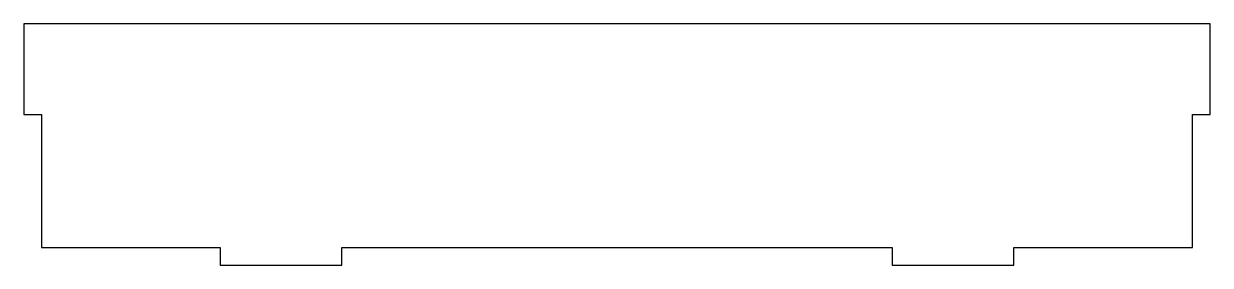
# Model space of a CAD drawing. Header units: millimetres. Extents: x -100 to 100, y 0 to 41.
import ezdxf

# ---------------------------------------------------------------- set-up
doc = ezdxf.new("R2010")
doc.units = ezdxf.units.MM
doc.layers.get('0').update_dxf_attribs({"linetype": 'CONTINUOUS'})

msp = doc.modelspace()

# ---------------------------------------------------------------- linework, layer by layer
msp.add_lwpolyline([(97, 40.65), (-97, 40.65), (-100, 40.65), (-100, 25.35), (-97, 25.35), (-97, 3), (-66.88, 3), (-66.88, 0), (-46.36, 0), (-46.36, 3), (46.36, 3), (46.36, 0), (66.88, 0), (66.88, 3), (97, 3), (97, 25.35), (100, 25.35), (100, 40.65)], close=True)

doc.saveas('drawing.dxf')
